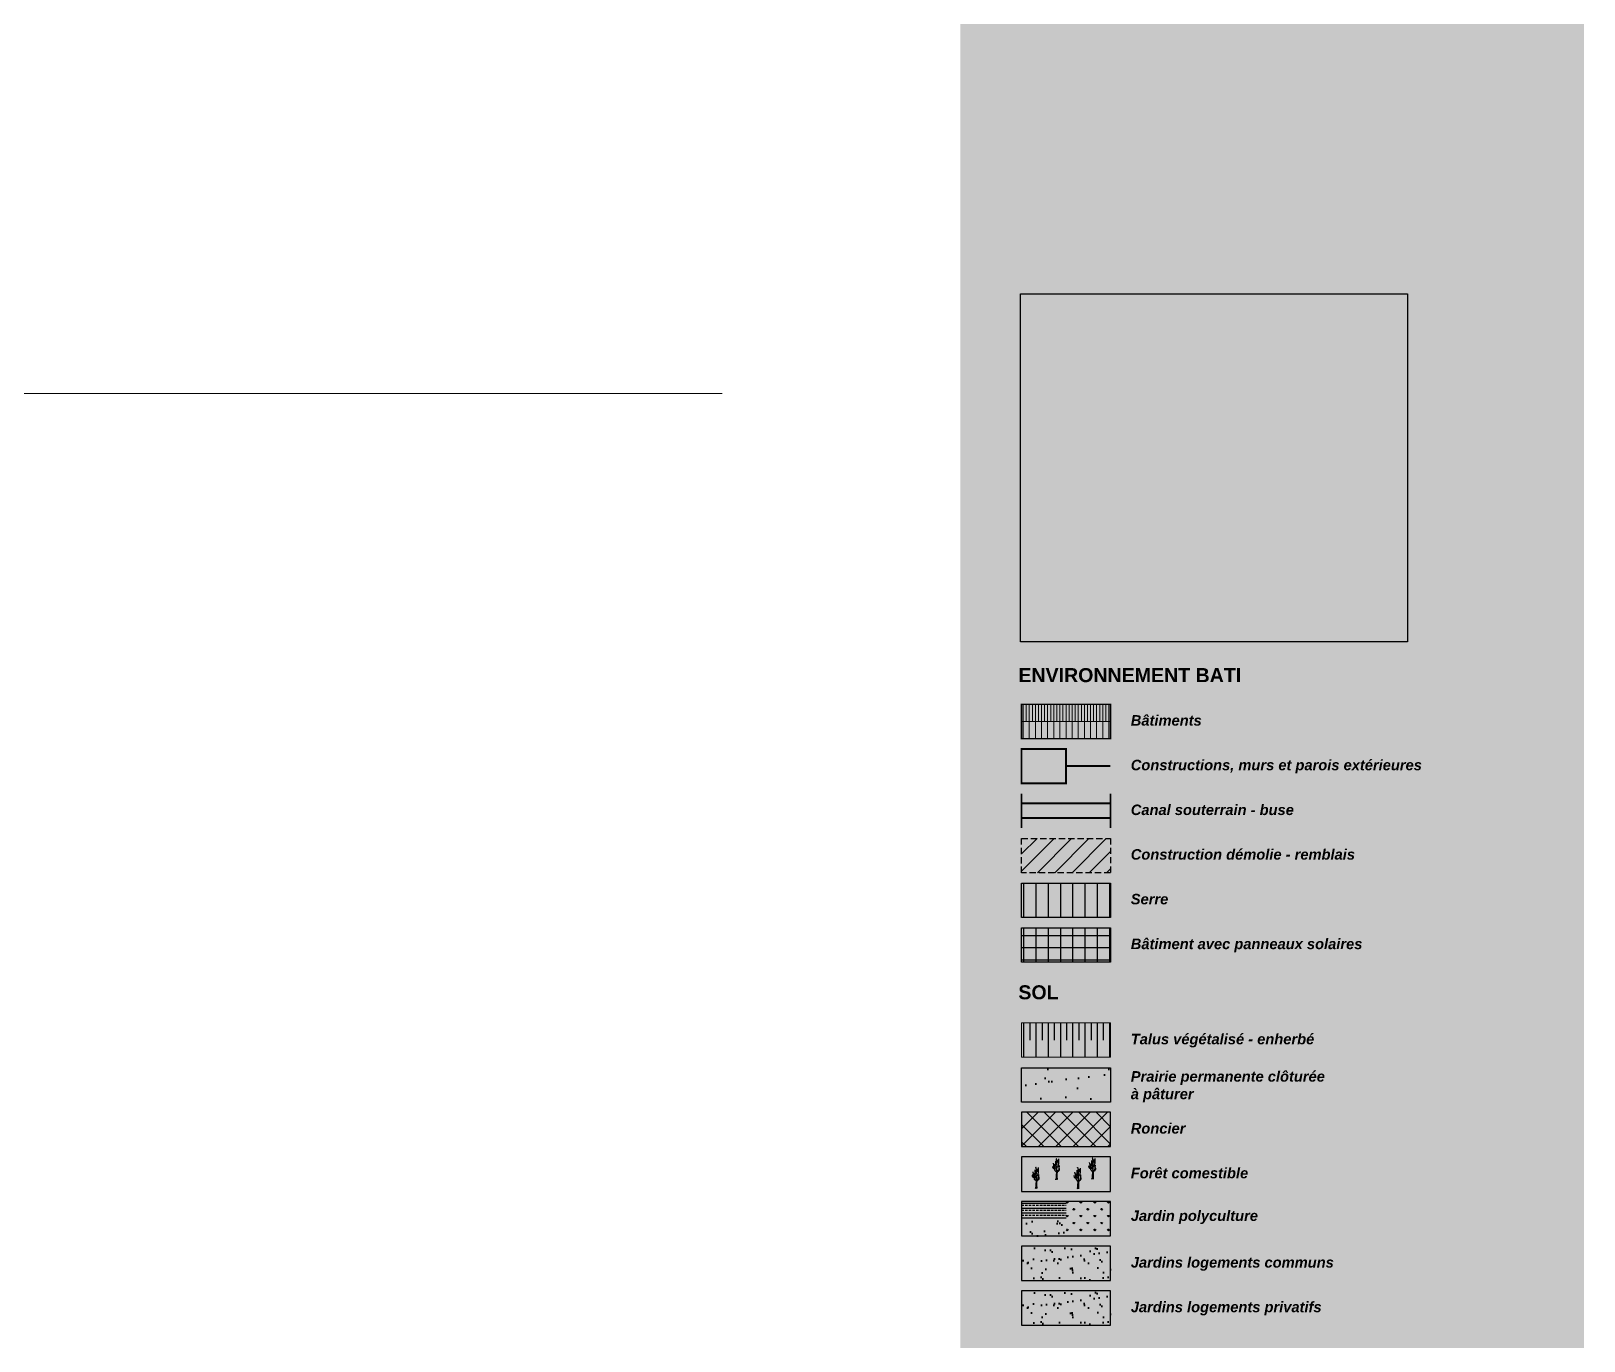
# Model space of a CAD drawing. Header units: centimetres. Extents: x 0 to 642158, y -847 to 649707.
# Drawn here: x 617937.4 to 618095.9, y 620590.7 to 620724.4 of the extents above; entities that cross this region are included whole.
import ezdxf

# ---------------------------------------------------------------- set-up
doc = ezdxf.new("R2010")
doc.units = ezdxf.units.CM
doc.header["$MEASUREMENT"] = 0
doc.linetypes.add('CACHE', pattern=[9.525, 6.35, -3.175])
for name, color, linetype, lineweight, transparency in [('MEV_affectation terres_Ha', 7, 'Continuous', 15, 0.32), ('MEV_schema paysager_Ha', 7, 'Continuous', 25, 0.13), ('MEV_vegetal_Ha', 104, 'Continuous', 15, 0.31)]:
    doc.layers.add(name, color=color, linetype=linetype, lineweight=lineweight, transparency=transparency)
for name, color, linetype, lineweight in [('MEV_batiment_Ha', 7, 'Continuous', 15), ('MEV_grille', 254, 'Continuous', 9), ('MEV_legende', 7, 'Continuous', 5), ('MEV_vegetal_V', 7, 'Continuous', 25)]:
    doc.layers.add(name, color=color, linetype=linetype, lineweight=lineweight)
doc.layers.add('XREF_IRM_rose des vents', color=7, linetype='Continuous', plot=False)
doc.styles.add('MEV 1', font='Helvetica.ttf')
picture_1 = doc.add_image_def('image1.png', size_in_pixel=(1224, 1100))
pattern_1 = [(180, (0, 28.78865), (-1e-16, -0.5), []), (180, (-0.25, 29.03865), (-1e-16, -0.5), [0.25, -0.125])]
pattern_2 = [(37.5, (0, 28.7887), (-0.062993358, 1.926823769), [0, -1.52, 0, -1.7, 0, -1.625]), (7.5, (0, 28.7887), (1.769776705, 2.822146065), [0, -0.82, 0, -1.37, 0, -0.525]), (327.5, (-1.23, 28.7887), (3.1141418618, 0.0056590535), [0, -0.5, 0, -1.8, 0, -2.35]), (317.5, (-1.23, 28.7887), (3.0061266046, 0.877675565), [0, -0.25, 0, -1.18, 0, -1.35])]

# ---------------------------------------------------------------- blocks, each defined once
blk = doc.blocks.new('*U114')
at = {"layer": 'MEV_grille', "transparency": 33554687}
blk.add_lwpolyline([(-1338.46, 0), (1338.46, 0)], dxfattribs=at)
blk = doc.blocks.new('*U115')
at = {"layer": 'MEV_grille', "color": 0, "linetype": 'ByBlock', "lineweight": -2, "transparency": 16777216}
blk.add_blockref('*U114', (0, -1700), dxfattribs=at)

msp = doc.modelspace()

# ---------------------------------------------------------------- hatches: boundary and pattern name
at = {"layer": 'MEV_affectation terres_Ha'}
h = msp.add_hatch(dxfattribs=at)
h.set_pattern_fill('ANSI37', scale=10)
h.set_pattern_definition([(45, (0, 26.5075), (-0.8838834765, 0.8838834765), []), (135, (0, 26.5075), (-0.8838834765, -0.8838834765), [])])
h.paths.add_polyline_path([(618038.5, 620610.55), (618047.58, 620610.55), (618047.58, 620614.05), (618038.5, 620614.05)])
at = {"layer": 'MEV_batiment_Ha', "transparency": 33554687}
h = msp.add_hatch(dxfattribs=at)
h.set_pattern_fill('ANSI31', color=256, scale=2.5, angle=45)
h.set_pattern_definition([(90, (426218.04204, 482706.15835), (-0.3125, 6e-17), [])])
h.paths.add_polyline_path([(618038.5, 620655.67), (618047.58, 620655.67), (618047.58, 620653.92), (618038.5, 620653.92)])
h = msp.add_hatch(dxfattribs=at)
h.set_pattern_fill('ANSI31', color=256, scale=5, angle=45)
h.set_pattern_definition([(90, (426218.04204, 482706.15835), (-0.625, 1e-16), [])])
h.paths.add_polyline_path([(618038.5, 620653.92), (618047.58, 620653.92), (618047.58, 620652.17), (618038.5, 620652.17)])
at = {"layer": 'MEV_schema paysager_Ha', "true_color": 0xffffff, "transparency": 33554687}
h = msp.add_hatch(color=7, dxfattribs=at)
h.dxf.hatch_style = 1
h.paths.add_polyline_path([(618032.25, 620761.05), (618095.89, 620761.05), (618095.89, 620456.27), (618032.25, 620456.27)])
at = {"layer": 'MEV_schema paysager_Ha', "transparency": 33554687}
h = msp.add_hatch(dxfattribs=at)
h.set_pattern_fill('ANSI31', color=256, scale=10)
h.set_pattern_definition([(45, (0, 33.3537), (-0.8838834765, 0.8838834765), [])])
h.paths.add_polyline_path([(618038.5, 620642), (618047.58, 620642), (618047.58, 620638.5), (618038.5, 620638.5)])
at = {"layer": 'MEV_schema paysager_Ha', "true_color": 0xffffff, "transparency": 33554687}
h = msp.add_hatch(dxfattribs=at)
h.set_pattern_fill('ANSI31', scale=10, angle=45)
h.set_pattern_definition([(90, (0, 28.7887), (-1.25, 2e-16), [])])
h.paths.add_polyline_path([(618038.5, 620637.44), (618047.58, 620637.44), (618047.58, 620633.94), (618038.5, 620633.94)])
at = {"layer": 'MEV_schema paysager_Ha', "true_color": 0xffffff}
h = msp.add_hatch(dxfattribs=at)
h.set_pattern_fill('ANSI37', scale=10, angle=45)
h.set_pattern_definition([(90, (0, 33.3537), (-1.25, 2e-16), []), (180, (0, 33.3537), (-2e-16, -1.25), [])])
h.paths.add_polyline_path([(618038.5, 620632.87), (618047.58, 620632.87), (618047.58, 620629.37), (618038.5, 620629.37)])
at = {"layer": 'MEV_schema paysager_Ha', "transparency": 33554687}
h = msp.add_hatch(dxfattribs=at)
h.set_pattern_fill('ANSI31', color=256, scale=10, angle=45)
h.set_pattern_definition([(90, (0, 5.3998), (-1.25, 2e-16), [])])
h.paths.add_polyline_path([(618038.5, 620623.17), (618047.58, 620623.17), (618047.58, 620619.67), (618038.5, 620619.67)])
h = msp.add_hatch(dxfattribs=at)
h.set_pattern_fill('ANSI31', color=256, scale=5, angle=45)
h.set_pattern_definition([(90, (0, 5.3998), (-0.625, 1e-16), [])])
h.paths.add_polyline_path([(618038.5, 620623.17), (618047.58, 620623.17), (618047.58, 620621.42), (618038.5, 620621.42)])
at = {"layer": 'MEV_schema paysager_Ha', "lineweight": 40, "transparency": 33554687}
h = msp.add_hatch(dxfattribs=at)
h.set_pattern_fill('AR-SAND', scale=2)
h.set_pattern_definition([(37.5, (0, 28.7887), (-0.125986716, 3.853647538), [0, -3.04, 0, -3.4, 0, -3.25]), (7.5, (0, 28.7887), (3.53955341, 5.64429213), [0, -1.64, 0, -2.74, 0, -1.05]), (327.5, (-2.46, 28.7887), (6.228283724, 0.011318107), [0, -1, 0, -3.6, 0, -4.7]), (317.5, (-2.46, 28.7887), (6.01225321, 1.75535113), [0, -0.5, 0, -2.36, 0, -2.7])])
h.paths.add_polyline_path([(618038.5, 620615.1), (618047.58, 620615.1), (618047.58, 620618.6), (618038.5, 620618.6)])
h = msp.add_hatch(color=7, dxfattribs=at)
h.dxf.hatch_style = 1
h.set_gradient(color1=(223, 255, 127), tint=1, name='SPHERICAL')
h.paths.add_polyline_path([(618038.5, 620615.1), (618047.58, 620615.1), (618047.58, 620618.6), (618038.5, 620618.6)])
at = {"layer": 'MEV_schema paysager_Ha', "transparency": 33554687}
h = msp.add_hatch(dxfattribs=at)
h.set_pattern_fill('ANSI33', color=256, scale=2, angle=135)
h.set_pattern_definition(pattern_1)
h.paths.add_polyline_path([(618038.5, 620604.07), (618043.04, 620604.07), (618043.04, 620604.94), (618038.5, 620604.94)])
h = msp.add_hatch(color=7, dxfattribs=at)
h.dxf.hatch_style = 1
h.set_gradient(color1=(127, 204, 102), tint=1, name='SPHERICAL')
h.paths.add_polyline_path([(618043.04, 620601.44), (618047.58, 620601.44), (618047.58, 620604.94), (618043.04, 620604.94)])
h = msp.add_hatch(dxfattribs=at)
h.set_pattern_fill('GRASS')
h.set_pattern_definition([(90, (0, 28.78865), (-0.707106781, 0.707106781), [0.1875, -1.226713563]), (45, (0, 28.7887), (-0.7071067812, 0.7071067812), [0.1875, -0.8125]), (135, (0, 28.7887), (-0.7071067812, -0.7071067812), [0.1875, -0.8125])])
h.paths.add_polyline_path([(618043.04, 620601.44), (618047.58, 620601.44), (618047.58, 620604.94), (618043.04, 620604.94)])
h = msp.add_hatch(dxfattribs=at)
h.set_pattern_fill('ANSI33', color=256, scale=2, angle=135)
h.set_pattern_definition(pattern_1)
h.paths.add_polyline_path([(618038.5, 620603.19), (618043.05, 620603.19), (618043.05, 620604.07), (618038.5, 620604.07)])
at = {"layer": 'MEV_schema paysager_Ha', "lineweight": 30, "transparency": 33554687}
h = msp.add_hatch(color=256, dxfattribs=at)
h.dxf.hatch_style = 1
h.set_gradient(color1=(191, 255, 127), tint=1, name='SPHERICAL')
h.paths.add_polyline_path([(618038.5, 620601.44), (618043.04, 620601.44), (618043.04, 620603.19), (618038.5, 620603.19)])
at = {"layer": 'MEV_schema paysager_Ha', "lineweight": 40, "transparency": 33554687}
h = msp.add_hatch(dxfattribs=at)
h.set_pattern_fill('AR-SAND')
h.set_pattern_definition(pattern_2)
h.paths.add_polyline_path([(618038.5, 620601.44), (618043.04, 620601.44), (618043.04, 620603.19), (618038.5, 620603.19)])
at = {"layer": 'MEV_schema paysager_Ha', "lineweight": 30, "transparency": 33554687}
h = msp.add_hatch(color=256, dxfattribs=at)
h.dxf.hatch_style = 1
h.set_gradient(color1=(191, 255, 127), tint=1, name='SPHERICAL')
h.paths.add_polyline_path([(618038.5, 620596.89), (618047.58, 620596.89), (618047.58, 620600.39), (618038.5, 620600.39)])
at = {"layer": 'MEV_schema paysager_Ha', "lineweight": 40, "transparency": 33554687}
h = msp.add_hatch(dxfattribs=at)
h.set_pattern_fill('AR-SAND')
h.set_pattern_definition(pattern_2)
h.paths.add_polyline_path([(618038.5, 620596.89), (618047.58, 620596.89), (618047.58, 620600.39), (618038.5, 620600.39)])
h = msp.add_hatch(dxfattribs=at)
h.set_pattern_fill('AR-SAND')
h.set_pattern_definition([(37.5, (0, 24.2358), (-0.062993358, 1.926823769), [0, -1.52, 0, -1.7, 0, -1.625]), (7.5, (0, 24.2358), (1.769776705, 2.822146065), [0, -0.82, 0, -1.37, 0, -0.525]), (327.5, (-1.23, 24.2358), (3.1141418618, 0.0056590535), [0, -0.5, 0, -1.8, 0, -2.35]), (317.5, (-1.23, 24.2358), (3.0061266046, 0.877675565), [0, -0.25, 0, -1.18, 0, -1.35])])
h.paths.add_polyline_path([(618038.5, 620592.34), (618047.58, 620592.34), (618047.58, 620595.84), (618038.5, 620595.84)])
at = {"layer": 'MEV_vegetal_Ha'}
h = msp.add_hatch(color=256, dxfattribs=at)
h.dxf.hatch_style = 1
h.paths.add_polyline_path([(618038.5, 620605.99), (618047.58, 620605.99), (618047.58, 620609.5), (618038.5, 620609.5)])

# ---------------------------------------------------------------- linework, layer by layer
at = {"lineweight": 35, "ltscale": 0.1, "transparency": 33554687}
for points, const_width in [([(618038.5, 620655.67), (618047.58, 620655.67), (618047.58, 620652.17), (618038.5, 620652.17)], 0.143), ([(618038.5, 620647.62), (618043.04, 620647.62), (618043.04, 620651.12), (618038.5, 620651.12)], 0.2)]:
    msp.add_lwpolyline(points, close=True, dxfattribs=dict(at, const_width=const_width))
at = {"lineweight": 35, "ltscale": 0.1, "transparency": 33554687, "const_width": 0.2}
for points in [[(618043.04, 620649.37), (618047.58, 620649.37)], [(618038.5, 620646.57), (618038.5, 620643.07)], [(618047.58, 620643.07), (618047.58, 620646.57)]]:
    msp.add_lwpolyline(points, dxfattribs=at)
at = {"linetype": 'CACHE', "lineweight": 35, "ltscale": 0.1, "transparency": 33554687, "const_width": 0.2}
for points in [[(618038.5, 620645.57), (618047.58, 620645.57)], [(618038.5, 620644.07), (618047.58, 620644.07)]]:
    msp.add_lwpolyline(points, dxfattribs=at)
at = {"lineweight": 5, "ltscale": 0.1, "transparency": 33554687}
msp.add_lwpolyline([(618038.5, 620623.17), (618047.58, 620623.17), (618047.58, 620619.67), (618038.5, 620619.67)], close=True, dxfattribs=at)
at = {"layer": 'MEV_legende', "transparency": 33554687}
for points in [[(618038.5, 620653.92), (618047.58, 620653.92), (618047.58, 620655.67), (618038.5, 620655.67)], [(618038.5, 620653.92), (618047.58, 620653.92), (618047.58, 620652.17), (618038.5, 620652.17)]]:
    msp.add_lwpolyline(points, close=True, dxfattribs=at)
at = {"layer": 'MEV_schema paysager_Ha'}
msp.add_lwpolyline([(618038.5, 620647.62), (618038.5, 620651.12)], dxfattribs=at)
at = {"layer": 'MEV_schema paysager_Ha', "linetype": 'CACHE', "ltscale": 0.1}
msp.add_lwpolyline([(618038.5, 620642), (618047.58, 620642), (618047.58, 620638.5), (618038.5, 620638.5)], close=True, dxfattribs=at)
at = {"layer": 'MEV_schema paysager_Ha'}
for points in [[(618038.5, 620637.44), (618047.58, 620637.44), (618047.58, 620633.94), (618038.5, 620633.94)], [(618038.5, 620632.87), (618047.58, 620632.87), (618047.58, 620629.37), (618038.5, 620629.37)], [(618038.5, 620618.6), (618047.58, 620618.6), (618047.58, 620615.1), (618038.5, 620615.1)], [(618038.5, 620610.55), (618047.58, 620610.55), (618047.58, 620614.05), (618038.5, 620614.05)], [(618038.5, 620605.99), (618047.58, 620605.99), (618047.58, 620609.5), (618038.5, 620609.5)], [(618038.5, 620601.44), (618047.58, 620601.44), (618047.58, 620604.94), (618038.5, 620604.94)], [(618038.5, 620596.89), (618047.58, 620596.89), (618047.58, 620600.39), (618038.5, 620600.39)], [(618038.5, 620592.34), (618047.58, 620592.34), (618047.58, 620595.84), (618038.5, 620595.84)]]:
    msp.add_lwpolyline(points, close=True, dxfattribs=at)
at = {"layer": 'MEV_vegetal_V'}
for points in [[(618042.09, 620608.65), (618042.11, 620608.65), (618042.11, 620609.1), (618042.09, 620609.16), (618042.08, 620609.2), (618042.08, 620609.28), (618042.06, 620609.32), (618042.04, 620609.34), (618042.04, 620609.35)], [(618042.08, 620608.04), (618042.09, 620608.04), (618042.09, 620608.09), (618042.11, 620608.1), (618042.11, 620608.13), (618042.12, 620608.16), (618042.12, 620608.38), (618042.14, 620608.41), (618042.14, 620608.44), (618042.15, 620608.44), (618042.17, 620608.48), (618042.23, 620608.57), (618042.23, 620608.6), (618042.27, 620608.68), (618042.29, 620608.73), (618042.3, 620608.78), (618042.31, 620608.84), (618042.31, 620609.31)], [(618042.26, 620608.88), (618042.26, 620608.9), (618042.24, 620608.94), (618042.23, 620609), (618042.23, 620609.06), (618042.21, 620609.1), (618042.21, 620609.2)], [(618045.78, 620608.69), (618045.8, 620608.69), (618045.8, 620609.14), (618045.78, 620609.2), (618045.77, 620609.24), (618045.77, 620609.32), (618045.75, 620609.36), (618045.72, 620609.38), (618045.72, 620609.39)], [(618045.77, 620608.08), (618045.78, 620608.08), (618045.78, 620608.13), (618045.8, 620608.14), (618045.8, 620608.17), (618045.81, 620608.2), (618045.81, 620608.42), (618045.82, 620608.45), (618045.82, 620608.48), (618045.84, 620608.48), (618045.85, 620608.52), (618045.91, 620608.61), (618045.91, 620608.64), (618045.96, 620608.71), (618045.97, 620608.77), (618045.99, 620608.82), (618046, 620608.88), (618046, 620609.35)], [(618045.94, 620608.92), (618045.94, 620608.93), (618045.93, 620608.98), (618045.91, 620609.04), (618045.91, 620609.1), (618045.9, 620609.14), (618045.9, 620609.24)], [(618039.74, 620607.39), (618039.69, 620607.39), (618039.68, 620607.41), (618039.65, 620607.45), (618039.63, 620607.51), (618039.62, 620607.58), (618039.62, 620607.64), (618039.6, 620607.64)], [(618039.91, 620606.27), (618039.93, 620606.32), (618039.96, 620606.36), (618039.96, 620606.39), (618039.97, 620606.41), (618039.99, 620606.47), (618039.99, 620606.77), (618040, 620606.83), (618040, 620606.86), (618040.02, 620606.88), (618040.02, 620607.05), (618039.99, 620607.05), (618039.97, 620607.08), (618039.96, 620607.08), (618039.94, 620607.11), (618039.93, 620607.13), (618039.88, 620607.16), (618039.87, 620607.17), (618039.84, 620607.21), (618039.82, 620607.26), (618039.81, 620607.29), (618039.81, 620607.32), (618039.8, 620607.38), (618039.78, 620607.42), (618039.77, 620607.48), (618039.75, 620607.54), (618039.74, 620607.69), (618039.72, 620607.74), (618039.71, 620607.85), (618039.69, 620607.89), (618039.68, 620607.95), (618039.68, 620607.98)], [(618040.03, 620607.35), (618039.97, 620607.35), (618039.94, 620607.36), (618039.93, 620607.39), (618039.9, 620607.45), (618039.88, 620607.49), (618039.85, 620607.55), (618039.85, 620607.6), (618039.82, 620607.7), (618039.81, 620607.77), (618039.8, 620607.82), (618039.8, 620607.86)], [(618040.05, 620607.02), (618040.05, 620607.45), (618040.03, 620607.48), (618040.02, 620607.54), (618040.02, 620607.58), (618040, 620607.61), (618040, 620607.63), (618039.97, 620607.66), (618039.96, 620607.7), (618039.94, 620607.73), (618039.94, 620607.74), (618039.93, 620607.85), (618039.91, 620607.93), (618039.91, 620608.18)], [(618040.02, 620607.74), (618040.03, 620607.74), (618040.03, 620608.2), (618040.02, 620608.26), (618040, 620608.3), (618040, 620608.38), (618039.99, 620608.42), (618039.96, 620608.43), (618039.96, 620608.45)], [(618040, 620607.14), (618040.02, 620607.14), (618040.02, 620607.19), (618040.03, 620607.2), (618040.03, 620607.23), (618040.05, 620607.26), (618040.05, 620607.48), (618040.06, 620607.51), (618040.06, 620607.54), (618040.07, 620607.54), (618040.09, 620607.58), (618040.15, 620607.67), (618040.15, 620607.7), (618040.19, 620607.77), (618040.21, 620607.83), (618040.22, 620607.88), (618040.24, 620607.93), (618040.24, 620608.41)], [(618040.06, 620607.02), (618040.07, 620607.02), (618040.16, 620607.14), (618040.18, 620607.16), (618040.19, 620607.21), (618040.21, 620607.26), (618040.22, 620607.3), (618040.25, 620607.35), (618040.25, 620607.42), (618040.27, 620607.52), (618040.27, 620607.57), (618040.28, 620607.67), (618040.28, 620607.71)], [(618040.18, 620607.98), (618040.18, 620607.99), (618040.16, 620608.04), (618040.15, 620608.1), (618040.15, 620608.16), (618040.13, 620608.2), (618040.13, 620608.3)], [(618041.81, 620608.29), (618041.77, 620608.29), (618041.76, 620608.31), (618041.73, 620608.35), (618041.71, 620608.41), (618041.7, 620608.48), (618041.7, 620608.54), (618041.68, 620608.54)], [(618041.99, 620607.18), (618042.01, 620607.22), (618042.04, 620607.26), (618042.04, 620607.29), (618042.05, 620607.31), (618042.06, 620607.37), (618042.06, 620607.68), (618042.08, 620607.73), (618042.08, 620607.76), (618042.09, 620607.78), (618042.09, 620607.96), (618042.06, 620607.96), (618042.05, 620607.98), (618042.04, 620607.98), (618042.02, 620608.01), (618042.01, 620608.03), (618041.96, 620608.06), (618041.95, 620608.07), (618041.92, 620608.12), (618041.9, 620608.16), (618041.89, 620608.19), (618041.89, 620608.22), (618041.87, 620608.28), (618041.86, 620608.32), (618041.84, 620608.38), (618041.83, 620608.44), (618041.81, 620608.59), (618041.8, 620608.65), (618041.79, 620608.75), (618041.77, 620608.79), (618041.76, 620608.85), (618041.76, 620608.88)], [(618042.11, 620608.25), (618042.05, 620608.25), (618042.02, 620608.26), (618042.01, 620608.29), (618041.98, 620608.35), (618041.96, 620608.4), (618041.93, 620608.45), (618041.93, 620608.5), (618041.9, 620608.6), (618041.89, 620608.68), (618041.87, 620608.72), (618041.87, 620608.76)], [(618042.12, 620607.93), (618042.12, 620608.35), (618042.11, 620608.38), (618042.09, 620608.44), (618042.09, 620608.48), (618042.08, 620608.51), (618042.08, 620608.53), (618042.05, 620608.56), (618042.04, 620608.6), (618042.02, 620608.63), (618042.02, 620608.65), (618042.01, 620608.75), (618041.99, 620608.84), (618041.99, 620609.09)], [(618042.1, 620607.19), (618042.1, 620607.78), (618042.1, 620607.82), (618042.11, 620607.85), (618042.13, 620607.93), (618042.13, 620608.12), (618042.11, 620608.15), (618042.1, 620608.17), (618042.1, 620608.21), (618042.1, 620608.24), (618042.09, 620608.26), (618042.09, 620608.37), (618042.1, 620608.38), (618042.1, 620608.41), (618042.1, 620608.41)], [(618042.13, 620607.94), (618042.13, 620607.91), (618042.12, 620607.82), (618042.12, 620607.62), (618042.12, 620607.6), (618042.12, 620607.4), (618042.12, 620607.37), (618042.13, 620607.35), (618042.14, 620607.33), (618042.14, 620607.27), (618042.13, 620607.25), (618042.13, 620607.21), (618042.12, 620607.19)], [(618042.14, 620607.93), (618042.15, 620607.93), (618042.24, 620608.04), (618042.26, 620608.06), (618042.27, 620608.12), (618042.29, 620608.16), (618042.3, 620608.21), (618042.33, 620608.25), (618042.33, 620608.32), (618042.34, 620608.43), (618042.34, 620608.47), (618042.36, 620608.57), (618042.36, 620608.62)], [(618042.27, 620608.09), (618042.31, 620608.09), (618042.33, 620608.1), (618042.34, 620608.12), (618042.37, 620608.18), (618042.39, 620608.19), (618042.39, 620608.31), (618042.37, 620608.32)], [(618044.01, 620607.35), (618043.97, 620607.35), (618043.95, 620607.37), (618043.92, 620607.41), (618043.91, 620607.47), (618043.89, 620607.54), (618043.89, 620607.6), (618043.88, 620607.6)], [(618044.19, 620606.24), (618044.2, 620606.28), (618044.23, 620606.32), (618044.23, 620606.35), (618044.25, 620606.37), (618044.26, 620606.43), (618044.26, 620606.74), (618044.28, 620606.79), (618044.28, 620606.82), (618044.29, 620606.84), (618044.29, 620607.01), (618044.26, 620607.01), (618044.25, 620607.04), (618044.23, 620607.04), (618044.22, 620607.07), (618044.2, 620607.09), (618044.16, 620607.12), (618044.14, 620607.13), (618044.11, 620607.18), (618044.1, 620607.22), (618044.08, 620607.25), (618044.08, 620607.28), (618044.07, 620607.34), (618044.06, 620607.38), (618044.04, 620607.44), (618044.03, 620607.5), (618044.01, 620607.65), (618044, 620607.7), (618043.98, 620607.81), (618043.97, 620607.85), (618043.95, 620607.91), (618043.95, 620607.94)], [(618044.31, 620607.31), (618044.25, 620607.31), (618044.22, 620607.32), (618044.2, 620607.35), (618044.17, 620607.41), (618044.16, 620607.46), (618044.13, 620607.51), (618044.13, 620607.56), (618044.1, 620607.66), (618044.08, 620607.73), (618044.07, 620607.78), (618044.07, 620607.82)], [(618044.32, 620606.98), (618044.32, 620607.41), (618044.31, 620607.44), (618044.29, 620607.5), (618044.29, 620607.54), (618044.28, 620607.57), (618044.28, 620607.59), (618044.25, 620607.62), (618044.23, 620607.66), (618044.22, 620607.69), (618044.22, 620607.7), (618044.2, 620607.81), (618044.19, 620607.9), (618044.19, 620608.15)], [(618044.29, 620607.7), (618044.31, 620607.7), (618044.31, 620608.16), (618044.29, 620608.22), (618044.28, 620608.26), (618044.28, 620608.34), (618044.26, 620608.38), (618044.23, 620608.4), (618044.23, 620608.41)], [(618044.28, 620607.1), (618044.29, 620607.1), (618044.29, 620607.15), (618044.31, 620607.16), (618044.31, 620607.19), (618044.32, 620607.22), (618044.32, 620607.44), (618044.33, 620607.47), (618044.33, 620607.5), (618044.35, 620607.5), (618044.36, 620607.54), (618044.42, 620607.63), (618044.42, 620607.66), (618044.47, 620607.73), (618044.48, 620607.79), (618044.5, 620607.84), (618044.51, 620607.9), (618044.51, 620608.37)], [(618044.33, 620606.98), (618044.35, 620606.98), (618044.44, 620607.1), (618044.45, 620607.12), (618044.47, 620607.18), (618044.48, 620607.22), (618044.5, 620607.26), (618044.53, 620607.31), (618044.53, 620607.38), (618044.54, 620607.48), (618044.54, 620607.53), (618044.55, 620607.63), (618044.55, 620607.68)], [(618044.45, 620607.94), (618044.45, 620607.95), (618044.44, 620608), (618044.42, 620608.06), (618044.42, 620608.12), (618044.41, 620608.16), (618044.41, 620608.26)], [(618045.5, 620608.33), (618045.46, 620608.33), (618045.44, 620608.35), (618045.41, 620608.39), (618045.4, 620608.45), (618045.38, 620608.52), (618045.38, 620608.58), (618045.37, 620608.58)], [(618045.68, 620607.22), (618045.69, 620607.26), (618045.72, 620607.3), (618045.72, 620607.33), (618045.74, 620607.35), (618045.75, 620607.41), (618045.75, 620607.72), (618045.77, 620607.77), (618045.77, 620607.8), (618045.78, 620607.82), (618045.78, 620607.99), (618045.75, 620607.99), (618045.74, 620608.02), (618045.72, 620608.02), (618045.71, 620608.05), (618045.69, 620608.07), (618045.65, 620608.1), (618045.63, 620608.11), (618045.6, 620608.16), (618045.59, 620608.2), (618045.57, 620608.23), (618045.57, 620608.26), (618045.56, 620608.32), (618045.55, 620608.36), (618045.53, 620608.42), (618045.52, 620608.48), (618045.5, 620608.63), (618045.49, 620608.69), (618045.47, 620608.79), (618045.46, 620608.83), (618045.44, 620608.89), (618045.44, 620608.92)], [(618045.8, 620608.29), (618045.74, 620608.29), (618045.71, 620608.3), (618045.69, 620608.33), (618045.66, 620608.39), (618045.65, 620608.44), (618045.62, 620608.49), (618045.62, 620608.54), (618045.59, 620608.64), (618045.57, 620608.71), (618045.56, 620608.76), (618045.56, 620608.8)], [(618045.81, 620607.97), (618045.81, 620608.39), (618045.8, 620608.42), (618045.78, 620608.48), (618045.78, 620608.52), (618045.77, 620608.55), (618045.77, 620608.57), (618045.74, 620608.6), (618045.72, 620608.64), (618045.71, 620608.67), (618045.71, 620608.69), (618045.69, 620608.79), (618045.68, 620608.88), (618045.68, 620609.13)], [(618045.78, 620607.23), (618045.78, 620607.82), (618045.79, 620607.85), (618045.8, 620607.89), (618045.82, 620607.97), (618045.82, 620608.16), (618045.8, 620608.19), (618045.79, 620608.21), (618045.78, 620608.25), (618045.78, 620608.28), (618045.78, 620608.3), (618045.78, 620608.4), (618045.78, 620608.42), (618045.79, 620608.45), (618045.79, 620608.45)], [(618045.82, 620607.98), (618045.82, 620607.95), (618045.81, 620607.85), (618045.81, 620607.66), (618045.8, 620607.64), (618045.8, 620607.43), (618045.81, 620607.41), (618045.82, 620607.39), (618045.82, 620607.37), (618045.82, 620607.31), (618045.82, 620607.29), (618045.82, 620607.25), (618045.81, 620607.23)], [(618045.82, 620607.97), (618045.84, 620607.97), (618045.93, 620608.08), (618045.94, 620608.1), (618045.96, 620608.16), (618045.97, 620608.2), (618045.99, 620608.24), (618046.02, 620608.29), (618046.02, 620608.36), (618046.03, 620608.46), (618046.03, 620608.51), (618046.04, 620608.61), (618046.04, 620608.66)], [(618045.96, 620608.13), (618046, 620608.13), (618046.02, 620608.14), (618046.03, 620608.16), (618046.06, 620608.21), (618046.07, 620608.23), (618046.07, 620608.35), (618046.06, 620608.36)], [(618040.02, 620606.29), (618040.02, 620606.88), (618040.03, 620606.91), (618040.03, 620606.95), (618040.05, 620607.02), (618040.05, 620607.22), (618040.03, 620607.25), (618040.03, 620607.27), (618040.02, 620607.31), (618040.02, 620607.34), (618040.01, 620607.36), (618040.01, 620607.46), (618040.02, 620607.48), (618040.03, 620607.51), (618040.03, 620607.51)], [(618040.05, 620607.04), (618040.05, 620607.01), (618040.04, 620606.91), (618040.04, 620606.72), (618040.04, 620606.7), (618040.04, 620606.49), (618040.04, 620606.47), (618040.05, 620606.45), (618040.06, 620606.43), (618040.06, 620606.36), (618040.05, 620606.35), (618040.05, 620606.31), (618040.04, 620606.29)], [(618040.19, 620607.19), (618040.24, 620607.19), (618040.25, 620607.2), (618040.27, 620607.21), (618040.3, 620607.27), (618040.31, 620607.29), (618040.31, 620607.41), (618040.3, 620607.42)], [(618044.29, 620606.25), (618044.29, 620606.84), (618044.3, 620606.87), (618044.31, 620606.91), (618044.33, 620606.99), (618044.33, 620607.18), (618044.31, 620607.21), (618044.3, 620607.23), (618044.29, 620607.27), (618044.29, 620607.3), (618044.29, 620607.32), (618044.29, 620607.42), (618044.29, 620607.44), (618044.3, 620607.47), (618044.3, 620607.47)], [(618044.33, 620607), (618044.33, 620606.97), (618044.32, 620606.87), (618044.32, 620606.68), (618044.31, 620606.66), (618044.31, 620606.45), (618044.32, 620606.43), (618044.33, 620606.41), (618044.33, 620606.39), (618044.33, 620606.32), (618044.33, 620606.31), (618044.33, 620606.27), (618044.32, 620606.25)], [(618044.47, 620607.15), (618044.51, 620607.15), (618044.53, 620607.16), (618044.54, 620607.18), (618044.57, 620607.23), (618044.58, 620607.25), (618044.58, 620607.37), (618044.57, 620607.38)]]:
    msp.add_lwpolyline(points, dxfattribs=at)

# ---------------------------------------------------------------- block references
at = {"layer": 'MEV_grille', "transparency": 33554687}
msp.add_blockref('*U115', (616669.48, 622387.38), dxfattribs=at)

# ---------------------------------------------------------------- texts
at = {"transparency": 33554687, "attachment_point": 1, "style": 'MEV 1'}
for s, width, insert, char_height in [('\\pxql;{\\fHelvetica|b1|i0|c0|p0;ENVIRONNEMENT BATI}', 62.3411, (618038.18, 620659.37), 1.4293), ('\\pxql;{\\fHelvetica|b1|i1|c0|p0;Bâtiments}', 20.5784, (618049.65, 620654.57), 1.072), ('\\pxql;{\\fHelvetica|b1|i1|c0|p0;Constructions, murs et parois extérieures}', 31.7706, (618049.65, 620650.02), 1.072), ('\\pxql;{\\fHelvetica|b1|i1|c0|p0;Canal souterrain - buse}', 28.9739, (618049.65, 620645.45), 1.072), ('\\pxql;{\\fHelvetica|b1|i1|c0|p0;Construction démolie - remblais}', 28.9739, (618049.65, 620640.9), 1.072), ('\\pxql;{\\fHelvetica|b1|i1|c0|p0;Serre}', 28.9739, (618049.65, 620636.34), 1.072), ('\\pxql;{\\fHelvetica|b1|i1|c0|p0;Bâtiment avec panneaux solaires}', 28.9739, (618049.65, 620631.77), 1.072), ('\\pxql;{\\fHelvetica|b1|i0|c0|p0;SOL}', 33.1488, (618038.18, 620627.01), 1.4293), ('{\\fHelvetica|b1|i1|c0|p0;Talus végétalisé - enherbé}', 20.5784, (618049.65, 620622.06), 1.072), ('\\pxql;{\\fHelvetica|b1|i1|c0|p0;Prairie permanente clôturée\\Pà pâturer}', 27.1434, (618049.65, 620618.25), 1.072), ('\\pxql;{\\fHelvetica|b1|i1|c0|p0;Roncier}', 20.5784, (618049.65, 620612.95), 1.072), ('\\pxql;{\\fHelvetica|b1|i1|c0|p0;Forêt comestible}', 20.5784, (618049.65, 620608.39), 1.072), ('\\pxql;{\\fHelvetica|b1|i1|c0|p0;Jardin polyculture}', 28.3023, (618049.65, 620604.04), 1.072), ('\\pxql;{\\fHelvetica|b1|i1|c0|p0;Jardins logements communs}', 28.3023, (618049.65, 620599.28), 1.072), ('\\pxql;{\\fHelvetica|b1|i1|c0|p0;Jardins logements privatifs}', 28.3023, (618049.65, 620594.73), 1.072)]:
    msp.add_mtext_dynamic_manual_height_columns(s, width=width, gutter_width=35.73, heights=[0], dxfattribs=dict(at, insert=insert, char_height=char_height))

# ---------------------------------------------------------------- pictures from other files: only their frames are drawn
at = {"layer": 'XREF_IRM_rose des vents', "color": 7, "true_color": 0xffffff}
image = msp.add_image(picture_1, insert=(618038.4, 620662.05), size_in_units=(39.49, 35.49), dxfattribs=at)
image.dxf.flags = 7

doc.saveas('drawing.dxf')
